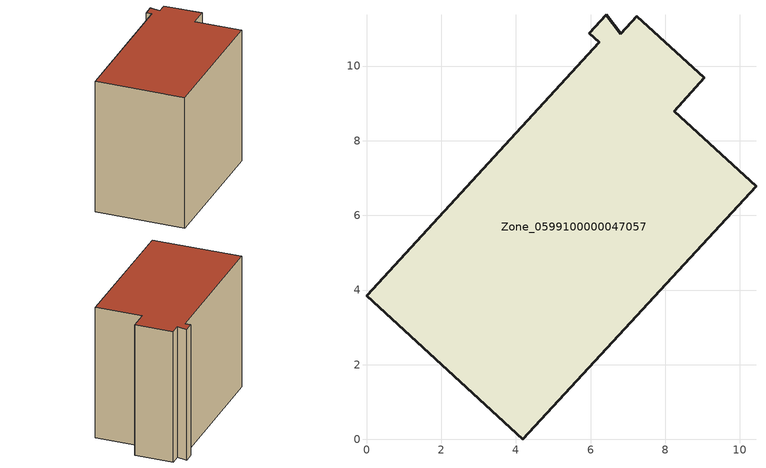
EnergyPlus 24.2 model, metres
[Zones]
Zone_0599100000047057
 floor ground (C_G): 5.96,10.88 6.42,11.38 6.82,10.86 7.24,11.33 9.05,9.68 8.24,8.79 10.43,6.78 4.19,0 0,3.85 6.23,10.64 z0
 wall outside (C_F): 10.43,6.78 8.24,8.79 9.05,9.68 7.24,11.33 6.82,10.86 6.42,11.38 5.96,10.88 6.23,10.64 0,3.85 4.19,0 10.43,6.78 z0:8.68
 roof outside (C_R): 6.42,11.38 5.96,10.88 6.23,10.64 0,3.85 4.19,0 10.43,6.78 8.24,8.79 9.05,9.68 7.24,11.33 6.82,10.86 z8.68
[BUILDING]
Pand.0599100000047057: North Axis=0; Terrain=City; Loads Convergence Tolerance Value=0.04; Temperature Convergence Tolerance Value=0.4; Solar Distribution=FullExterior; Maximum Number of Warmup Days=25; Minimum Number of Warmup Days=1
[Site:Location]
Rotterdam.The.Hague.AP_ZH_NLD Design_Conditions: Latitude=51.96; Longitude=4.45; Time Zone=1; Elevation=-4.5
[SITE:GROUNDTEMPERATURE:BUILDINGSURFACE]
18, 18, 18, 18, 18, 18, 18, 18, 18, 18, 18, 18
[MATERIAL] Thermal Absorptance=0.9; Solar Absorptance=0.7; Visible Absorptance=0.7
Name | Roughness | Thickness | Conductivity | Density | Specific Heat
G.TI.1975-1991 | MediumSmooth | 0.15 | 0.288461 | 540 | 1210
F.TI.1975-1991 | Rough | 0.3 | 0.230769 | 1920 | 840
R.TI.1975-1991 | MediumRough | 0.2 | 0.153846 | 1500 | 1000
[CONSTRUCTION]
C_G: G.TI.1975-1991
C_F: F.TI.1975-1991
C_R: R.TI.1975-1991
[ZONE]
Zone_0599100000047057: Type=1; Multiplier=1; Ceiling Height=Autocalculate; Volume=Autocalculate; Floor Area=autocalculate; Part of Total Floor Area=Yes
[ZONEINFILTRATION:DESIGNFLOWRATE]
Infil_Zone_0599100000047057: Zone or ZoneList or Space or SpaceList=Zone_0599100000047057; Schedule=AlwaysOn; Design Flow Rate Calculation Method=Flow/Area; Flow Rate per Floor Area=0.003; Constant Term Coefficient=1; Temperature Term Coefficient=0; Velocity Term Coefficient=0; Velocity Squared Term Coefficient=0
[HVACTEMPLATE:ZONE:IDEALLOADSAIRSYSTEM]
Zone_0599100000047057: Maximum Heating Supply Air Temperature=50; Minimum Cooling Supply Air Temperature=13; Maximum Heating Supply Air Humidity Ratio=0.0156; Minimum Cooling Supply Air Humidity Ratio=0.0077; Heating Limit=NoLimit; Cooling Limit=NoLimit; Dehumidification Control Type=ConstantSensibleHeatRatio; Cooling Sensible Heat Ratio=0.7; Dehumidification Setpoint=60; Humidification Control Type=None; Humidification Setpoint=30; Outdoor Air Method=None; Outdoor Air Flow Rate per Person=0.00944; Outdoor Air Flow Rate per Zone Floor Area=0; Outdoor Air Flow Rate per Zone=0; Demand Controlled Ventilation Type=None; Outdoor Air Economizer Type=NoEconomizer; Heat Recovery Type=None; Sensible Heat Recovery Effectiveness=0.7; Latent Heat Recovery Effectiveness=0.65
[ZONECONTROL:THERMOSTAT]
ThermostatControl_Zone_0599100000047057: Zone or ZoneList=Zone_0599100000047057; Control Type Schedule=DualSetpointControlType; Control 1=Thermostat_Zone_0599100000047057; Temperature Difference Between Cutout And Setpoint=0
[THERMOSTATSETPOINT:DUALSETPOINT]
Thermostat_Zone_0599100000047057: Heating Setpoint Temperature Schedule=HeatingSetpoint_Zone_0599100000047057; Cooling Setpoint Temperature Schedule=CoolingSetpoint_Zone_0599100000047057
[SCHEDULE:COMPACT]
HeatingSetpoint_Zone_0599100000047057: Through: 12/31, For: AllDays, Until: 24:00, 21
CoolingSetpoint_Zone_0599100000047057: Through: 12/31, For: AllDays, Until: 24:00, 24
DualSetpointControlType: Through: 12/31, For: AllDays, Until: 24:00, 4
AlwaysOn: Through: 12/31, For: AllDays, Until: 24:00, 1
